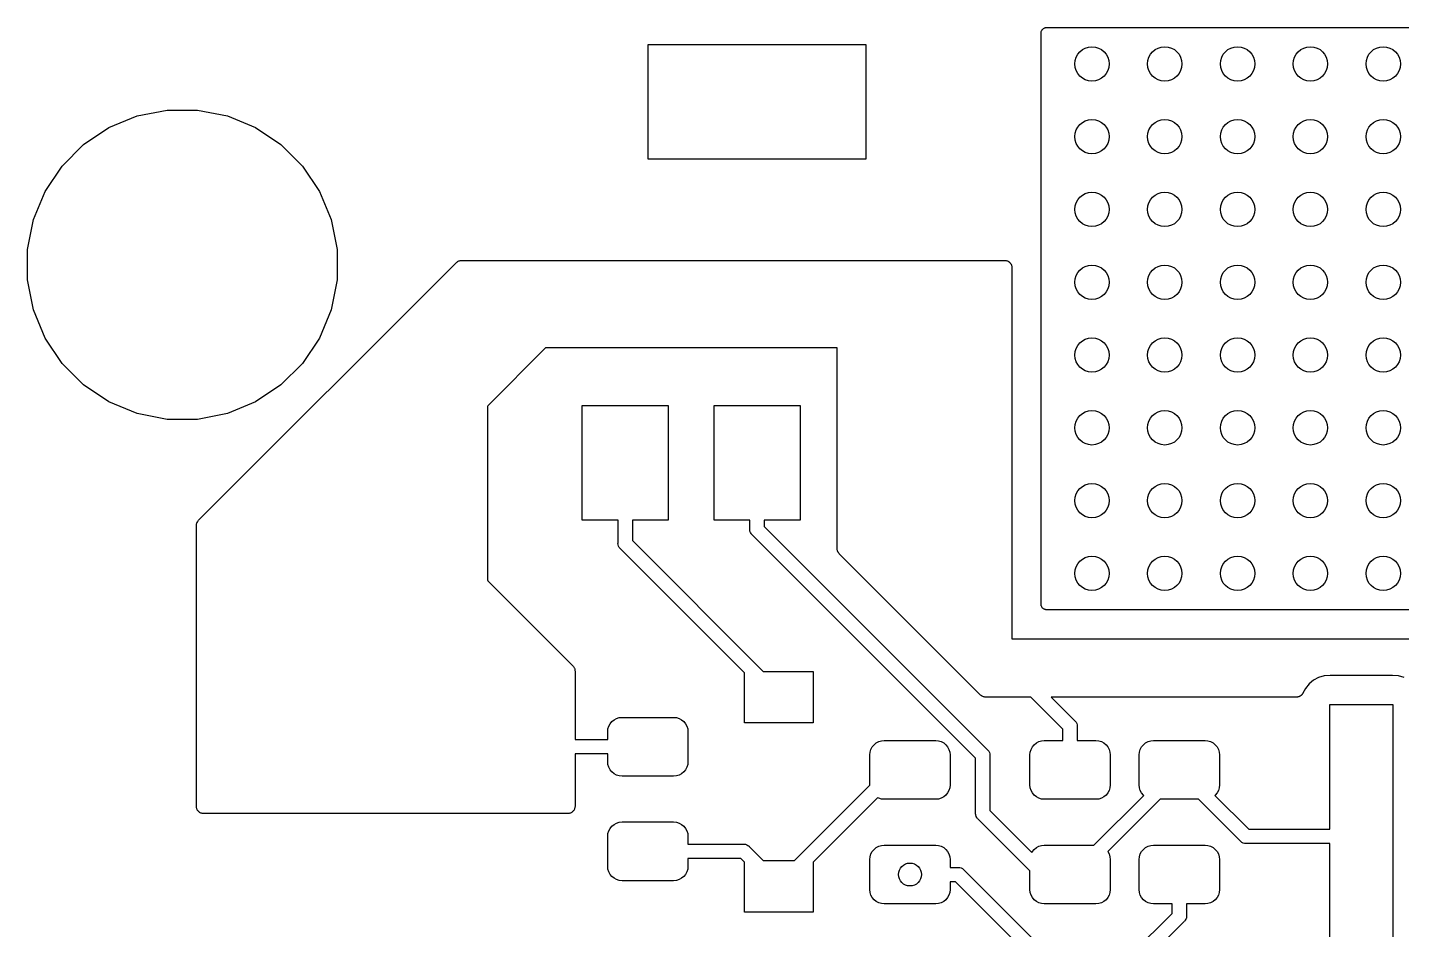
# Model space of a CAD drawing. Extents: x 3.02 to 5.79, y -2.33 to -0.9.
# Drawn here: x 3.024 to 3.968, y -1.52 to -0.9 of the extents above; entities that cross this region are included whole.
import ezdxf

# ---------------------------------------------------------------- set-up
doc = ezdxf.new("R2010")
doc.units = 0
doc.header["$MEASUREMENT"] = 0
doc.layers.add('BLACK', color=7, linetype='CONTINUOUS')

msp = doc.modelspace()

# ---------------------------------------------------------------- linework, layer by layer
at = {"layer": 'BLACK', "linetype": 'CONTINUOUS'}
for p, q in [((3.72, -0.90388), (3.72004, -0.90352)), ((3.72, -0.90391), (3.72, -0.90388)), ((3.72, -0.90394), (3.72, -0.90391)), ((3.72, -0.90391), (3.72, -0.90391)), ((3.72, -0.90391), (3.72, -0.90391)), ((3.72, -1.29606), (3.72, -0.90394)), ((3.72004, -0.90352), (3.72008, -0.90314)), ((3.72008, -0.90313), (3.72009, -0.90312)), ((3.72008, -0.90314), (3.72008, -0.90313)), ((3.72009, -0.90312), (3.7202, -0.90277)), ((3.7202, -0.90277), (3.72031, -0.90241)), ((3.72031, -0.9024), (3.72032, -0.90239)), ((3.72031, -0.90241), (3.72031, -0.9024)), ((3.72032, -0.90239), (3.7205, -0.90206)), ((3.7205, -0.90206), (3.72067, -0.90173)), ((3.72067, -0.90173), (3.72068, -0.90172)), ((3.72068, -0.90172), (3.72069, -0.90171)), ((3.72069, -0.90171), (3.72093, -0.90143)), ((3.72093, -0.90143), (3.72116, -0.90114)), ((3.72116, -0.90114), (3.72117, -0.90114)), ((3.72117, -0.90114), (3.72118, -0.90112)), ((3.72118, -0.90112), (3.72147, -0.90089)), ((3.72147, -0.90089), (3.72176, -0.90066)), ((3.72176, -0.90066), (3.72177, -0.90065)), ((3.72177, -0.90065), (3.72178, -0.90064)), ((3.72178, -0.90064), (3.72211, -0.90047)), ((3.72211, -0.90047), (3.72244, -0.9003)), ((3.72244, -0.9003), (3.72245, -0.90029)), ((3.72245, -0.90029), (3.72246, -0.90029)), ((3.72246, -0.90029), (3.72282, -0.90018)), ((3.72282, -0.90018), (3.72317, -0.90007)), ((3.72317, -0.90007), (3.72319, -0.90007)), ((3.72319, -0.90007), (3.7232, -0.90007)), ((3.7232, -0.90007), (3.72357, -0.90004)), ((3.72357, -0.90004), (3.72394, -0.9)), ((3.72394, -0.9), (4.65606, -0.9)), ((3.4502, -0.99035), (3.4502, -0.91161)), ((3.4502, -0.91161), (3.5998, -0.91161)), ((3.5998, -0.91161), (3.5998, -0.99035)), ((3.07992, -0.96879), (3.09927, -0.96078)), ((3.09927, -0.96078), (3.11981, -0.95669)), ((3.11981, -0.95669), (3.14075, -0.95669)), ((3.14075, -0.95669), (3.16128, -0.96078)), ((3.16128, -0.96078), (3.18063, -0.96879)), ((3.06251, -0.98042), (3.07992, -0.96879)), ((3.18063, -0.96879), (3.19804, -0.98042)), ((3.04771, -0.99523), (3.06251, -0.98042)), ((3.19804, -0.98042), (3.21284, -0.99523)), ((3.5998, -0.99035), (3.4502, -0.99035)), ((3.03607, -1.01264), (3.04771, -0.99523)), ((3.21284, -0.99523), (3.22448, -1.01264)), ((3.02806, -1.03199), (3.03607, -1.01264)), ((3.22448, -1.01264), (3.23249, -1.03199)), ((3.02398, -1.05252), (3.02806, -1.03199)), ((3.23249, -1.03199), (3.23657, -1.05252)), ((3.02398, -1.07346), (3.02398, -1.05252)), ((3.23657, -1.05252), (3.23657, -1.07346)), ((3.14146, -1.23854), (3.31854, -1.06146)), ((3.31854, -1.06146), (3.31855, -1.06145)), ((3.31855, -1.06145), (3.31859, -1.06142)), ((3.31855, -1.06145), (3.31855, -1.06145)), ((3.31855, -1.06145), (3.31855, -1.06145)), ((3.31859, -1.06142), (3.31895, -1.06113)), ((3.31895, -1.06113), (3.3193, -1.06084)), ((3.3193, -1.06084), (3.31933, -1.06082)), ((3.31933, -1.06082), (3.31935, -1.06081)), ((3.31935, -1.06081), (3.31976, -1.06059)), ((3.31976, -1.06059), (3.32017, -1.06038)), ((3.32017, -1.06038), (3.32019, -1.06037)), ((3.32019, -1.06037), (3.32021, -1.06036)), ((3.32021, -1.06036), (3.32066, -1.06023)), ((3.32066, -1.06023), (3.3211, -1.0601)), ((3.3211, -1.0601), (3.32113, -1.06009)), ((3.32113, -1.06009), (3.32115, -1.06009)), ((3.32115, -1.06009), (3.32161, -1.06005)), ((3.32161, -1.06005), (3.32207, -1.06)), ((3.32207, -1.06), (3.695, -1.06)), ((3.695, -1.06), (3.69503, -1.06)), ((3.69503, -1.06), (3.69503, -1.06)), ((3.69503, -1.06), (3.69504, -1.06)), ((3.69504, -1.06), (3.69507, -1.06)), ((3.69507, -1.06), (3.69554, -1.06005)), ((3.69554, -1.06005), (3.69601, -1.0601)), ((3.69601, -1.0601), (3.69602, -1.06011)), ((3.69602, -1.06011), (3.69604, -1.06011)), ((3.69604, -1.06011), (3.69649, -1.06025)), ((3.69649, -1.06025), (3.69694, -1.06039)), ((3.69694, -1.06039), (3.69695, -1.0604)), ((3.69695, -1.0604), (3.69697, -1.0604)), ((3.69697, -1.0604), (3.69738, -1.06063)), ((3.69738, -1.06063), (3.6978, -1.06085)), ((3.6978, -1.06085), (3.69781, -1.06087)), ((3.69781, -1.06087), (3.69782, -1.06087)), ((3.69782, -1.06087), (3.69818, -1.06118)), ((3.69818, -1.06118), (3.69855, -1.06148)), ((3.69855, -1.06148), (3.69856, -1.06149)), ((3.69856, -1.06149), (3.69857, -1.0615)), ((3.69857, -1.0615), (3.69887, -1.06187)), ((3.69887, -1.06187), (3.69916, -1.06223)), ((3.69916, -1.06223), (3.69917, -1.06225)), ((3.69917, -1.06225), (3.69918, -1.06226)), ((3.69918, -1.06226), (3.6994, -1.06268)), ((3.6994, -1.06268), (3.69962, -1.06309)), ((3.69962, -1.06309), (3.69963, -1.06311)), ((3.69963, -1.06311), (3.69964, -1.06313)), ((3.69964, -1.06313), (3.69977, -1.06358)), ((3.69977, -1.06358), (3.6999, -1.06403)), ((3.6999, -1.06403), (3.69991, -1.06405)), ((3.69991, -1.06405), (3.69991, -1.06406)), ((3.69991, -1.06406), (3.69995, -1.06453)), ((3.69995, -1.06453), (3.7, -1.065)), ((3.7, -1.065), (3.7, -1.31975)), ((3.02806, -1.094), (3.02398, -1.07346)), ((3.23657, -1.07346), (3.23249, -1.094)), ((3.03607, -1.11334), (3.02806, -1.094)), ((3.23249, -1.094), (3.22448, -1.11334)), ((3.04771, -1.13075), (3.03607, -1.11334)), ((3.22448, -1.11334), (3.21284, -1.13075)), ((3.37983, -1.12017), (3.34017, -1.15983)), ((3.38001, -1.12002), (3.37983, -1.12017)), ((3.38025, -1.12), (3.38001, -1.12002)), ((3.57975, -1.12), (3.38025, -1.12)), ((3.57998, -1.12002), (3.57975, -1.12)), ((3.58, -1.12025), (3.57998, -1.12002)), ((3.58, -1.25793), (3.58, -1.12025)), ((3.06251, -1.14556), (3.04771, -1.13075)), ((3.21284, -1.13075), (3.19804, -1.14556)), ((3.07992, -1.15719), (3.06251, -1.14556)), ((3.19804, -1.14556), (3.18063, -1.15719)), ((3.09927, -1.16521), (3.07992, -1.15719)), ((3.18063, -1.15719), (3.16128, -1.16521)), ((3.34002, -1.16001), (3.34, -1.16025)), ((3.34, -1.16025), (3.34, -1.27975)), ((3.34017, -1.15983), (3.34002, -1.16001)), ((3.40492, -1.23839), (3.40492, -1.15965)), ((3.40492, -1.15965), (3.46398, -1.15965)), ((3.46398, -1.15965), (3.46398, -1.23839)), ((3.49547, -1.23839), (3.49547, -1.15965)), ((3.49547, -1.15965), (3.55453, -1.15965)), ((3.55453, -1.15965), (3.55453, -1.23839)), ((3.11981, -1.16929), (3.09927, -1.16521)), ((3.14075, -1.16929), (3.11981, -1.16929)), ((3.16128, -1.16521), (3.14075, -1.16929)), ((3.14, -1.242), (3.14005, -1.24154)), ((3.14, -1.24205), (3.14, -1.242)), ((3.14, -1.24207), (3.14, -1.24205)), ((3.14, -1.24205), (3.14, -1.24205)), ((3.14, -1.24205), (3.14, -1.24205)), ((3.14, -1.435), (3.14, -1.24207)), ((3.14005, -1.24154), (3.1401, -1.24108)), ((3.1401, -1.24108), (3.14011, -1.24106)), ((3.14011, -1.24103), (3.14025, -1.24059)), ((3.14011, -1.24106), (3.14011, -1.24103)), ((3.14025, -1.24059), (3.14038, -1.24015)), ((3.14038, -1.24015), (3.1404, -1.24013)), ((3.1404, -1.2401), (3.14063, -1.2397)), ((3.1404, -1.24013), (3.1404, -1.2401)), ((3.14063, -1.2397), (3.14085, -1.23929)), ((3.14085, -1.23929), (3.14086, -1.23927)), ((3.14086, -1.23927), (3.14087, -1.23925)), ((3.14087, -1.23925), (3.14117, -1.23889)), ((3.14117, -1.23889), (3.14146, -1.23854)), ((3.42953, -1.23839), (3.40492, -1.23839)), ((3.42953, -1.25421), (3.42953, -1.23839)), ((3.46398, -1.23839), (3.43937, -1.23839)), ((3.43937, -1.23839), (3.43937, -1.25241)), ((3.52008, -1.23839), (3.49547, -1.23839)), ((3.52005, -1.24493), (3.52008, -1.24469)), ((3.52008, -1.24517), (3.52005, -1.24493)), ((3.52008, -1.24469), (3.52008, -1.23839)), ((3.52015, -1.2459), (3.52008, -1.24517)), ((3.52008, -1.24517), (3.52008, -1.24517)), ((3.55453, -1.23839), (3.52992, -1.23839)), ((3.52992, -1.23839), (3.52992, -1.2429)), ((3.52992, -1.2429), (3.68331, -1.39628)), ((3.4295, -1.25445), (3.42953, -1.25421)), ((3.4296, -1.25541), (3.4295, -1.25445)), ((3.43937, -1.25241), (3.52924, -1.34228)), ((3.52043, -1.24683), (3.52015, -1.2459)), ((3.52089, -1.24768), (3.52043, -1.24683)), ((3.5215, -1.24843), (3.52089, -1.24768)), ((3.52169, -1.24858), (3.5215, -1.24843)), ((3.67508, -1.40197), (3.52169, -1.24858)), ((3.42988, -1.25634), (3.4296, -1.25541)), ((3.43034, -1.2572), (3.42988, -1.25634)), ((3.4308, -1.25776), (3.43034, -1.2572)), ((3.43095, -1.25795), (3.4308, -1.25776)), ((3.43114, -1.2581), (3.43095, -1.25795)), ((3.51638, -1.34334), (3.43114, -1.2581)), ((3.58004, -1.25839), (3.58, -1.25793)), ((3.58009, -1.25885), (3.58004, -1.25839)), ((3.58009, -1.25887), (3.58009, -1.25885)), ((3.5801, -1.2589), (3.58009, -1.25887)), ((3.58023, -1.25934), (3.5801, -1.2589)), ((3.58036, -1.25979), (3.58023, -1.25934)), ((3.58037, -1.25981), (3.58036, -1.25979)), ((3.58038, -1.25983), (3.58037, -1.25981)), ((3.58059, -1.26024), (3.58038, -1.25983)), ((3.58081, -1.26065), (3.58059, -1.26024)), ((3.58082, -1.26067), (3.58081, -1.26065)), ((3.58084, -1.2607), (3.58082, -1.26067)), ((3.58113, -1.26105), (3.58084, -1.2607)), ((3.58142, -1.26141), (3.58113, -1.26105)), ((3.58145, -1.26145), (3.58142, -1.26141)), ((3.58146, -1.26146), (3.58145, -1.26145)), ((3.58145, -1.26145), (3.58145, -1.26145)), ((3.58145, -1.26145), (3.58145, -1.26145)), ((3.67854, -1.35854), (3.58146, -1.26146)), ((3.34, -1.27975), (3.34002, -1.27999)), ((3.34002, -1.27999), (3.34017, -1.28017)), ((3.34017, -1.28017), (3.39854, -1.33854)), ((3.72004, -1.29643), (3.72, -1.29606)), ((3.72007, -1.2968), (3.72004, -1.29643)), ((3.72007, -1.29681), (3.72007, -1.2968)), ((3.72007, -1.29683), (3.72007, -1.29681)), ((3.72018, -1.29718), (3.72007, -1.29683)), ((3.72029, -1.29754), (3.72018, -1.29718)), ((3.72029, -1.29755), (3.72029, -1.29754)), ((3.7203, -1.29756), (3.72029, -1.29755)), ((3.72047, -1.29789), (3.7203, -1.29756)), ((3.72064, -1.29822), (3.72047, -1.29789)), ((3.72065, -1.29823), (3.72064, -1.29822)), ((3.72066, -1.29824), (3.72065, -1.29823)), ((3.72089, -1.29853), (3.72066, -1.29824)), ((3.72112, -1.29882), (3.72089, -1.29853)), ((3.72113, -1.29883), (3.72112, -1.29882)), ((3.72114, -1.29884), (3.72113, -1.29883)), ((3.72143, -1.29907), (3.72114, -1.29884)), ((3.72171, -1.29931), (3.72143, -1.29907)), ((3.72172, -1.29932), (3.72171, -1.29931)), ((3.72174, -1.29933), (3.72172, -1.29932)), ((3.72206, -1.2995), (3.72174, -1.29933)), ((3.72239, -1.29968), (3.72206, -1.2995)), ((3.7224, -1.29969), (3.72239, -1.29968)), ((3.72241, -1.29969), (3.7224, -1.29969)), ((3.72276, -1.2998), (3.72241, -1.29969)), ((3.72312, -1.29991), (3.72276, -1.2998)), ((3.72313, -1.29992), (3.72312, -1.29991)), ((3.72315, -1.29992), (3.72313, -1.29992)), ((3.72352, -1.29996), (3.72315, -1.29992)), ((3.72388, -1.3), (3.72352, -1.29996)), ((3.72391, -1.3), (3.72388, -1.3)), ((3.72394, -1.3), (3.72391, -1.3)), ((3.72391, -1.3), (3.72391, -1.3)), ((3.72391, -1.3), (3.72391, -1.3)), ((4.22646, -1.3), (3.72394, -1.3)), ((3.7, -1.31975), (3.70002, -1.31998)), ((3.70002, -1.31998), (3.70025, -1.32)), ((3.70025, -1.32), (4.215, -1.32)), ((3.39854, -1.33854), (3.39855, -1.33855)), ((3.39855, -1.33855), (3.39855, -1.33855)), ((3.39855, -1.33855), (3.39855, -1.33855)), ((3.39855, -1.33855), (3.39858, -1.33859)), ((3.39858, -1.33859), (3.39887, -1.33895)), ((3.39887, -1.33895), (3.39916, -1.3393)), ((3.39916, -1.3393), (3.39918, -1.33933)), ((3.39918, -1.33933), (3.39919, -1.33935)), ((3.39919, -1.33935), (3.39941, -1.33976)), ((3.39941, -1.33976), (3.39962, -1.34017)), ((3.39962, -1.34017), (3.39963, -1.34019)), ((3.39963, -1.34019), (3.39964, -1.34021)), ((3.39964, -1.34021), (3.39977, -1.34066)), ((3.39977, -1.34066), (3.3999, -1.3411)), ((3.3999, -1.3411), (3.39991, -1.34113)), ((3.39991, -1.34113), (3.39991, -1.34115)), ((3.39991, -1.34115), (3.39995, -1.34161)), ((3.39995, -1.34161), (3.4, -1.34207)), ((3.4, -1.34207), (3.4, -1.38915)), ((3.51638, -1.37772), (3.51638, -1.34334)), ((3.52924, -1.34228), (3.56362, -1.34228)), ((3.56362, -1.34228), (3.56362, -1.37772)), ((3.90718, -1.34845), (3.90414, -1.35095)), ((3.91066, -1.34659), (3.90718, -1.34845)), ((3.91443, -1.34545), (3.91066, -1.34659)), ((3.91859, -1.34504), (3.91443, -1.34545)), ((3.96141, -1.34504), (3.91859, -1.34504)), ((3.96557, -1.34545), (3.96141, -1.34504)), ((3.96934, -1.34659), (3.96557, -1.34545)), ((3.67889, -1.35883), (3.67854, -1.35854)), ((3.89874, -1.35872), (3.89855, -1.3589)), ((3.89895, -1.35855), (3.89874, -1.35872)), ((3.89909, -1.35838), (3.89895, -1.35855)), ((3.89925, -1.35822), (3.89909, -1.35838)), ((3.8994, -1.358), (3.89925, -1.35822)), ((3.89957, -1.3578), (3.8994, -1.358)), ((3.89968, -1.3576), (3.89957, -1.3578)), ((3.8998, -1.35742), (3.89968, -1.3576)), ((3.89984, -1.35736), (3.8998, -1.35742)), ((3.90164, -1.35399), (3.89984, -1.35736)), ((3.90414, -1.35095), (3.90164, -1.35399)), ((3.67925, -1.35913), (3.67889, -1.35883)), ((3.67927, -1.35914), (3.67925, -1.35913)), ((3.67929, -1.35915), (3.67927, -1.35914)), ((3.6797, -1.35937), (3.67929, -1.35915)), ((3.6801, -1.3596), (3.6797, -1.35937)), ((3.68013, -1.3596), (3.6801, -1.3596)), ((3.68015, -1.35962), (3.68013, -1.3596)), ((3.68059, -1.35975), (3.68015, -1.35962)), ((3.68103, -1.35989), (3.68059, -1.35975)), ((3.68106, -1.35989), (3.68103, -1.35989)), ((3.68108, -1.3599), (3.68106, -1.35989)), ((3.68154, -1.35995), (3.68108, -1.3599)), ((3.682, -1.36), (3.68154, -1.35995)), ((3.68205, -1.36), (3.682, -1.36)), ((3.68207, -1.36), (3.68205, -1.36)), ((3.68205, -1.36), (3.68205, -1.36)), ((3.68205, -1.36), (3.68205, -1.36)), ((3.71304, -1.36), (3.68207, -1.36)), ((3.73508, -1.38204), (3.71304, -1.36)), ((3.89543, -1.36), (3.72696, -1.36)), ((3.72696, -1.36), (3.74331, -1.37635)), ((3.89565, -1.35998), (3.89543, -1.36)), ((3.89587, -1.35998), (3.89565, -1.35998)), ((3.89613, -1.35993), (3.89587, -1.35998)), ((3.8964, -1.3599), (3.89613, -1.35993)), ((3.89661, -1.35984), (3.8964, -1.3599)), ((3.89683, -1.3598), (3.89661, -1.35984)), ((3.89708, -1.3597), (3.89683, -1.3598)), ((3.89733, -1.35962), (3.89708, -1.3597)), ((3.89753, -1.35952), (3.89733, -1.35962)), ((3.89774, -1.35944), (3.89753, -1.35952)), ((3.89796, -1.35929), (3.89774, -1.35944)), ((3.8982, -1.35916), (3.89796, -1.35929)), ((3.89837, -1.35902), (3.8982, -1.35916)), ((3.89855, -1.3589), (3.89837, -1.35902)), ((3.91835, -1.45079), (3.91835, -1.36516)), ((3.91835, -1.36516), (3.96165, -1.36516)), ((3.96165, -1.36516), (3.96165, -1.54626)), ((3.4241, -1.37827), (3.42532, -1.37678)), ((3.42532, -1.37678), (3.42682, -1.37556)), ((3.42682, -1.37556), (3.42852, -1.37465)), ((3.42852, -1.37465), (3.43036, -1.37409)), ((3.43036, -1.37409), (3.43228, -1.3739)), ((3.43228, -1.3739), (3.46772, -1.3739)), ((3.46772, -1.3739), (3.46964, -1.37409)), ((3.46964, -1.37409), (3.47148, -1.37465)), ((3.47148, -1.37465), (3.47318, -1.37556)), ((3.47318, -1.37556), (3.47468, -1.37678)), ((3.47468, -1.37678), (3.4759, -1.37827)), ((3.74331, -1.37635), (3.7435, -1.3765)), ((3.7435, -1.3765), (3.74365, -1.37669)), ((3.74365, -1.37669), (3.74365, -1.37669)), ((3.74365, -1.37669), (3.74411, -1.37725)), ((3.74411, -1.37725), (3.74435, -1.3777)), ((3.42244, -1.38374), (3.42263, -1.38182)), ((3.42244, -1.38915), (3.42244, -1.38374)), ((3.42263, -1.38182), (3.42319, -1.37997)), ((3.42319, -1.37997), (3.4241, -1.37827)), ((3.4759, -1.37827), (3.47681, -1.37997)), ((3.47681, -1.37997), (3.47737, -1.38182)), ((3.47737, -1.38182), (3.47756, -1.38374)), ((3.47756, -1.38374), (3.47756, -1.40441)), ((3.56362, -1.37772), (3.51638, -1.37772)), ((3.73508, -1.38982), (3.73508, -1.38204)), ((3.74435, -1.3777), (3.74457, -1.37811)), ((3.74457, -1.37811), (3.74485, -1.37904)), ((3.74485, -1.37904), (3.74492, -1.37976)), ((3.74492, -1.37976), (3.74492, -1.37976)), ((3.74492, -1.37976), (3.74494, -1.38)), ((3.74494, -1.38), (3.74492, -1.38024)), ((3.74492, -1.38024), (3.74492, -1.38982)), ((3.4, -1.38915), (3.42244, -1.38915)), ((3.60263, -1.39775), (3.60319, -1.3959)), ((3.60319, -1.3959), (3.6041, -1.3942)), ((3.6041, -1.3942), (3.60532, -1.39271)), ((3.60532, -1.39271), (3.60682, -1.39148)), ((3.60682, -1.39148), (3.60852, -1.39057)), ((3.60852, -1.39057), (3.61036, -1.39001)), ((3.61036, -1.39001), (3.61228, -1.38982)), ((3.61228, -1.38982), (3.64772, -1.38982)), ((3.64772, -1.38982), (3.64964, -1.39001)), ((3.64964, -1.39001), (3.65148, -1.39057)), ((3.65148, -1.39057), (3.65318, -1.39148)), ((3.65318, -1.39148), (3.65468, -1.39271)), ((3.65468, -1.39271), (3.6559, -1.3942)), ((3.6559, -1.3942), (3.65681, -1.3959)), ((3.65681, -1.3959), (3.65737, -1.39775)), ((3.68331, -1.39628), (3.6835, -1.39644)), ((3.6835, -1.39644), (3.68365, -1.39662)), ((3.71263, -1.39775), (3.71319, -1.3959)), ((3.71319, -1.3959), (3.7141, -1.3942)), ((3.7141, -1.3942), (3.71532, -1.39271)), ((3.71532, -1.39271), (3.71682, -1.39148)), ((3.71682, -1.39148), (3.71852, -1.39057)), ((3.71852, -1.39057), (3.72036, -1.39001)), ((3.72036, -1.39001), (3.72228, -1.38982)), ((3.72228, -1.38982), (3.73508, -1.38982)), ((3.74492, -1.38982), (3.75772, -1.38982)), ((3.75772, -1.38982), (3.75964, -1.39001)), ((3.75964, -1.39001), (3.76148, -1.39057)), ((3.76148, -1.39057), (3.76318, -1.39148)), ((3.76318, -1.39148), (3.76468, -1.39271)), ((3.76468, -1.39271), (3.7659, -1.3942)), ((3.7659, -1.3942), (3.76681, -1.3959)), ((3.76681, -1.3959), (3.76737, -1.39775)), ((3.78763, -1.39775), (3.78819, -1.3959)), ((3.78819, -1.3959), (3.7891, -1.3942)), ((3.7891, -1.3942), (3.79032, -1.39271)), ((3.79032, -1.39271), (3.79182, -1.39148)), ((3.79182, -1.39148), (3.79352, -1.39057)), ((3.79352, -1.39057), (3.79536, -1.39001)), ((3.79536, -1.39001), (3.79728, -1.38982)), ((3.79728, -1.38982), (3.83272, -1.38982)), ((3.83272, -1.38982), (3.83464, -1.39001)), ((3.83464, -1.39001), (3.83648, -1.39057)), ((3.83648, -1.39057), (3.83818, -1.39148)), ((3.83818, -1.39148), (3.83968, -1.39271)), ((3.83968, -1.39271), (3.8409, -1.3942)), ((3.8409, -1.3942), (3.84181, -1.3959)), ((3.84181, -1.3959), (3.84237, -1.39775)), ((3.42244, -1.399), (3.4, -1.399)), ((3.4, -1.399), (3.4, -1.435)), ((3.42244, -1.40441), (3.42244, -1.399)), ((3.42263, -1.40633), (3.42244, -1.40441)), ((3.47756, -1.40441), (3.47737, -1.40633)), ((3.60244, -1.39967), (3.60263, -1.39775)), ((3.60244, -1.42033), (3.60244, -1.39967)), ((3.65737, -1.39775), (3.65756, -1.39967)), ((3.65756, -1.39967), (3.65756, -1.42033)), ((3.67508, -1.43976), (3.67508, -1.40197)), ((3.68365, -1.39662), (3.68411, -1.39719)), ((3.68411, -1.39719), (3.68434, -1.39762)), ((3.68434, -1.39762), (3.68457, -1.39804)), ((3.68457, -1.39804), (3.68485, -1.39897)), ((3.68485, -1.39897), (3.68492, -1.39969)), ((3.68492, -1.39969), (3.68492, -1.39969)), ((3.68492, -1.39969), (3.68494, -1.39993)), ((3.68494, -1.39993), (3.68492, -1.40017)), ((3.68492, -1.40017), (3.68492, -1.43796)), ((3.71244, -1.39967), (3.71263, -1.39775)), ((3.71244, -1.42033), (3.71244, -1.39967)), ((3.76737, -1.39775), (3.76756, -1.39967)), ((3.76756, -1.39967), (3.76756, -1.42033)), ((3.78744, -1.39967), (3.78763, -1.39775)), ((3.78744, -1.42033), (3.78744, -1.39967)), ((3.84237, -1.39775), (3.84256, -1.39967)), ((3.84256, -1.39967), (3.84256, -1.42033)), ((3.42319, -1.40818), (3.42263, -1.40633)), ((3.4241, -1.40988), (3.42319, -1.40818)), ((3.42532, -1.41137), (3.4241, -1.40988)), ((3.42682, -1.41259), (3.42532, -1.41137)), ((3.42852, -1.4135), (3.42682, -1.41259)), ((3.43036, -1.41406), (3.42852, -1.4135)), ((3.43228, -1.41425), (3.43036, -1.41406)), ((3.46772, -1.41425), (3.43228, -1.41425)), ((3.46964, -1.41406), (3.46772, -1.41425)), ((3.47148, -1.4135), (3.46964, -1.41406)), ((3.47318, -1.41259), (3.47148, -1.4135)), ((3.47468, -1.41137), (3.47318, -1.41259)), ((3.4759, -1.40988), (3.47468, -1.41137)), ((3.47681, -1.40818), (3.4759, -1.40988)), ((3.47737, -1.40633), (3.47681, -1.40818)), ((3.55076, -1.4722), (3.60246, -1.4205)), ((3.60246, -1.4205), (3.60244, -1.42033)), ((3.65681, -1.4241), (3.6559, -1.4258)), ((3.65737, -1.42225), (3.65681, -1.4241)), ((3.65756, -1.42033), (3.65737, -1.42225)), ((3.71263, -1.42225), (3.71244, -1.42033)), ((3.71319, -1.4241), (3.71263, -1.42225)), ((3.7141, -1.4258), (3.71319, -1.4241)), ((3.76681, -1.4241), (3.7659, -1.4258)), ((3.76737, -1.42225), (3.76681, -1.4241)), ((3.76756, -1.42033), (3.76737, -1.42225)), ((3.78763, -1.42225), (3.78744, -1.42033)), ((3.78819, -1.4241), (3.78763, -1.42225)), ((3.7891, -1.4258), (3.78819, -1.4241)), ((3.84181, -1.4241), (3.8409, -1.4258)), ((3.84237, -1.42225), (3.84181, -1.4241)), ((3.84256, -1.42033), (3.84237, -1.42225)), ((3.60782, -1.42906), (3.56362, -1.47326)), ((3.60852, -1.42943), (3.60782, -1.42906)), ((3.61036, -1.42999), (3.60852, -1.42943)), ((3.61228, -1.43018), (3.61036, -1.42999)), ((3.64772, -1.43018), (3.61228, -1.43018)), ((3.64964, -1.42999), (3.64772, -1.43018)), ((3.65148, -1.42943), (3.64964, -1.42999)), ((3.65318, -1.42852), (3.65148, -1.42943)), ((3.65468, -1.42729), (3.65318, -1.42852)), ((3.6559, -1.4258), (3.65468, -1.42729)), ((3.71532, -1.42729), (3.7141, -1.4258)), ((3.71682, -1.42852), (3.71532, -1.42729)), ((3.71852, -1.42943), (3.71682, -1.42852)), ((3.72036, -1.42999), (3.71852, -1.42943)), ((3.72228, -1.43018), (3.72036, -1.42999)), ((3.75772, -1.43018), (3.72228, -1.43018)), ((3.75637, -1.46167), (3.79056, -1.42748)), ((3.75964, -1.42999), (3.75772, -1.43018)), ((3.76148, -1.42943), (3.75964, -1.42999)), ((3.76318, -1.42852), (3.76148, -1.42943)), ((3.76468, -1.42729), (3.76318, -1.42852)), ((3.7659, -1.4258), (3.76468, -1.42729)), ((3.80178, -1.43018), (3.7659, -1.46606)), ((3.79032, -1.42729), (3.7891, -1.4258)), ((3.79056, -1.42748), (3.79032, -1.42729)), ((3.82822, -1.43018), (3.80178, -1.43018)), ((3.85706, -1.45902), (3.82822, -1.43018)), ((3.83968, -1.42729), (3.83944, -1.42748)), ((3.83944, -1.42748), (3.86275, -1.45079)), ((3.8409, -1.4258), (3.83968, -1.42729)), ((3.14005, -1.43547), (3.14, -1.435)), ((3.14009, -1.43594), (3.14005, -1.43547)), ((3.14009, -1.43595), (3.14009, -1.43594)), ((3.1401, -1.43597), (3.14009, -1.43595)), ((3.14023, -1.43642), (3.1401, -1.43597)), ((3.14036, -1.43687), (3.14023, -1.43642)), ((3.14037, -1.43689), (3.14036, -1.43687)), ((3.14038, -1.43691), (3.14037, -1.43689)), ((3.1406, -1.43732), (3.14038, -1.43691)), ((3.14082, -1.43774), (3.1406, -1.43732)), ((3.14083, -1.43775), (3.14082, -1.43774)), ((3.14084, -1.43777), (3.14083, -1.43775)), ((3.14113, -1.43813), (3.14084, -1.43777)), ((3.14143, -1.4385), (3.14113, -1.43813)), ((3.14144, -1.43851), (3.14143, -1.4385)), ((3.14145, -1.43852), (3.14144, -1.43851)), ((3.14182, -1.43882), (3.14145, -1.43852)), ((3.14218, -1.43913), (3.14182, -1.43882)), ((3.14219, -1.43913), (3.14218, -1.43913)), ((3.1422, -1.43915), (3.14219, -1.43913)), ((3.14262, -1.43937), (3.1422, -1.43915)), ((3.14303, -1.4396), (3.14262, -1.43937)), ((3.14305, -1.4396), (3.14303, -1.4396)), ((3.14306, -1.43961), (3.14305, -1.4396)), ((3.14351, -1.43975), (3.14306, -1.43961)), ((3.14396, -1.43989), (3.14351, -1.43975)), ((3.14398, -1.43989), (3.14396, -1.43989)), ((3.14399, -1.4399), (3.14398, -1.43989)), ((3.14446, -1.43995), (3.14399, -1.4399)), ((3.14493, -1.44), (3.14446, -1.43995)), ((3.14496, -1.44), (3.14493, -1.44)), ((3.14497, -1.44), (3.14496, -1.44)), ((3.145, -1.44), (3.14497, -1.44)), ((3.14497, -1.44), (3.14497, -1.44)), ((3.395, -1.44), (3.145, -1.44)), ((3.39547, -1.43995), (3.395, -1.44)), ((3.39594, -1.43991), (3.39547, -1.43995)), ((3.39595, -1.43991), (3.39594, -1.43991)), ((3.39597, -1.4399), (3.39595, -1.43991)), ((3.39642, -1.43977), (3.39597, -1.4399)), ((3.39687, -1.43964), (3.39642, -1.43977)), ((3.39689, -1.43963), (3.39687, -1.43964)), ((3.39691, -1.43962), (3.39689, -1.43963)), ((3.39732, -1.4394), (3.39691, -1.43962)), ((3.39774, -1.43918), (3.39732, -1.4394)), ((3.39775, -1.43917), (3.39774, -1.43918)), ((3.39777, -1.43916), (3.39775, -1.43917)), ((3.39813, -1.43887), (3.39777, -1.43916)), ((3.3985, -1.43857), (3.39813, -1.43887)), ((3.39851, -1.43856), (3.3985, -1.43857)), ((3.39852, -1.43855), (3.39851, -1.43856)), ((3.39882, -1.43818), (3.39852, -1.43855)), ((3.39913, -1.43782), (3.39882, -1.43818)), ((3.39915, -1.4378), (3.39913, -1.43781)), ((3.39913, -1.43781), (3.39913, -1.43782)), ((3.39937, -1.43738), (3.39915, -1.4378)), ((3.3996, -1.43697), (3.39937, -1.43738)), ((3.39961, -1.43694), (3.3996, -1.43695)), ((3.3996, -1.43695), (3.3996, -1.43697)), ((3.39975, -1.43649), (3.39961, -1.43694)), ((3.39989, -1.43604), (3.39975, -1.43649)), ((3.3999, -1.43601), (3.39989, -1.43602)), ((3.39989, -1.43602), (3.39989, -1.43604)), ((3.39995, -1.43554), (3.3999, -1.43601)), ((3.4, -1.43507), (3.39995, -1.43554)), ((3.4, -1.435), (3.4, -1.43503)), ((3.4, -1.43503), (3.4, -1.43503)), ((3.4, -1.43503), (3.4, -1.43504)), ((3.4, -1.43504), (3.4, -1.43507)), ((3.67505, -1.44), (3.67508, -1.43976)), ((3.67508, -1.44024), (3.67505, -1.44)), ((3.67515, -1.44096), (3.67508, -1.44024)), ((3.67508, -1.44024), (3.67508, -1.44024)), ((3.67543, -1.44189), (3.67515, -1.44096)), ((3.67589, -1.44275), (3.67543, -1.44189)), ((3.6765, -1.4435), (3.67589, -1.44275)), ((3.67669, -1.44365), (3.6765, -1.4435)), ((3.71244, -1.4794), (3.67669, -1.44365)), ((3.68492, -1.43796), (3.71372, -1.46676)), ((3.42263, -1.45367), (3.42319, -1.45182)), ((3.42319, -1.45182), (3.4241, -1.45012)), ((3.4241, -1.45012), (3.42532, -1.44863)), ((3.42532, -1.44863), (3.42682, -1.44741)), ((3.42682, -1.44741), (3.42852, -1.4465)), ((3.42852, -1.4465), (3.43036, -1.44594)), ((3.43036, -1.44594), (3.43228, -1.44575)), ((3.43228, -1.44575), (3.46772, -1.44575)), ((3.46772, -1.44575), (3.46964, -1.44594)), ((3.46964, -1.44594), (3.47148, -1.4465)), ((3.47148, -1.4465), (3.47318, -1.44741)), ((3.47318, -1.44741), (3.47468, -1.44863)), ((3.47468, -1.44863), (3.4759, -1.45012)), ((3.4759, -1.45012), (3.47681, -1.45182)), ((3.47681, -1.45182), (3.47737, -1.45367)), ((3.86275, -1.45079), (3.91835, -1.45079)), ((3.42244, -1.45559), (3.42263, -1.45367)), ((3.42244, -1.47626), (3.42244, -1.45559)), ((3.47737, -1.45367), (3.47756, -1.45559)), ((3.47756, -1.45559), (3.47756, -1.461)), ((3.47756, -1.461), (3.51576, -1.461)), ((3.51576, -1.461), (3.516, -1.46098)), ((3.516, -1.46098), (3.51625, -1.461)), ((3.51625, -1.461), (3.51625, -1.461)), ((3.51625, -1.461), (3.51697, -1.46108)), ((3.51697, -1.46108), (3.5179, -1.46136)), ((3.5179, -1.46136), (3.51875, -1.46181)), ((3.51875, -1.46181), (3.5195, -1.46243)), ((3.5195, -1.46243), (3.51965, -1.46262)), ((3.60682, -1.46333), (3.60852, -1.46242)), ((3.60852, -1.46242), (3.61036, -1.46186)), ((3.61036, -1.46186), (3.61228, -1.46167)), ((3.61228, -1.46167), (3.64772, -1.46167)), ((3.64772, -1.46167), (3.64964, -1.46186)), ((3.64964, -1.46186), (3.65148, -1.46242)), ((3.65148, -1.46242), (3.65318, -1.46333)), ((3.71682, -1.46333), (3.71852, -1.46242)), ((3.71852, -1.46242), (3.72036, -1.46186)), ((3.72036, -1.46186), (3.72228, -1.46167)), ((3.72228, -1.46167), (3.75637, -1.46167)), ((3.79182, -1.46333), (3.79352, -1.46242)), ((3.79352, -1.46242), (3.79536, -1.46186)), ((3.79536, -1.46186), (3.79728, -1.46167)), ((3.79728, -1.46167), (3.83272, -1.46167)), ((3.83272, -1.46167), (3.83464, -1.46186)), ((3.83464, -1.46186), (3.83648, -1.46242)), ((3.83648, -1.46242), (3.83818, -1.46333)), ((3.85721, -1.45921), (3.85706, -1.45902)), ((3.8574, -1.45936), (3.85721, -1.45921)), ((3.85796, -1.45982), (3.8574, -1.45936)), ((3.85882, -1.46028), (3.85796, -1.45982)), ((3.85974, -1.46056), (3.85882, -1.46028)), ((3.86047, -1.46063), (3.85974, -1.46056)), ((3.86071, -1.46065), (3.86047, -1.46063)), ((3.86047, -1.46063), (3.86047, -1.46063)), ((3.86095, -1.46063), (3.86071, -1.46065)), ((3.91835, -1.46063), (3.86095, -1.46063)), ((3.91835, -1.54626), (3.91835, -1.46063)), ((3.51397, -1.47085), (3.47756, -1.47085)), ((3.47756, -1.47085), (3.47756, -1.47626)), ((3.51638, -1.47326), (3.51397, -1.47085)), ((3.51965, -1.46262), (3.52924, -1.4722)), ((3.60244, -1.47152), (3.60263, -1.4696)), ((3.60244, -1.49219), (3.60244, -1.47152)), ((3.60263, -1.4696), (3.60319, -1.46775)), ((3.60319, -1.46775), (3.6041, -1.46605)), ((3.6041, -1.46605), (3.60532, -1.46456)), ((3.60532, -1.46456), (3.60682, -1.46333)), ((3.65318, -1.46333), (3.65468, -1.46456)), ((3.65468, -1.46456), (3.6559, -1.46605)), ((3.6559, -1.46605), (3.65681, -1.46775)), ((3.65681, -1.46775), (3.65737, -1.4696)), ((3.65737, -1.4696), (3.65756, -1.47152)), ((3.65756, -1.47152), (3.65756, -1.47693)), ((3.71372, -1.46676), (3.7141, -1.46605)), ((3.7141, -1.46605), (3.71532, -1.46456)), ((3.71532, -1.46456), (3.71682, -1.46333)), ((3.7659, -1.46606), (3.76681, -1.46775)), ((3.76681, -1.46775), (3.76737, -1.4696)), ((3.76737, -1.4696), (3.76756, -1.47152)), ((3.76756, -1.47152), (3.76756, -1.49219)), ((3.78744, -1.47152), (3.78763, -1.4696)), ((3.78744, -1.49219), (3.78744, -1.47152)), ((3.78763, -1.4696), (3.78819, -1.46775)), ((3.78819, -1.46775), (3.7891, -1.46605)), ((3.7891, -1.46605), (3.79032, -1.46456)), ((3.79032, -1.46456), (3.79182, -1.46333)), ((3.83818, -1.46333), (3.83968, -1.46456)), ((3.83968, -1.46456), (3.8409, -1.46605)), ((3.8409, -1.46605), (3.84181, -1.46775)), ((3.84181, -1.46775), (3.84237, -1.4696)), ((3.84237, -1.4696), (3.84256, -1.47152)), ((3.84256, -1.47152), (3.84256, -1.49219)), ((3.42263, -1.47818), (3.42244, -1.47626)), ((3.42319, -1.48003), (3.42263, -1.47818)), ((3.4241, -1.48173), (3.42319, -1.48003)), ((3.47681, -1.48003), (3.4759, -1.48173)), ((3.47737, -1.47818), (3.47681, -1.48003)), ((3.47756, -1.47626), (3.47737, -1.47818)), ((3.51638, -1.50764), (3.51638, -1.47326)), ((3.52924, -1.4722), (3.55076, -1.4722)), ((3.56362, -1.47326), (3.56362, -1.50764)), ((3.65756, -1.47693), (3.663, -1.47693)), ((3.663, -1.47693), (3.66324, -1.47691)), ((3.66324, -1.47691), (3.66349, -1.47693)), ((3.66349, -1.47693), (3.66349, -1.47693)), ((3.66349, -1.47693), (3.66421, -1.477)), ((3.66421, -1.477), (3.66514, -1.47728)), ((3.66514, -1.47728), (3.66599, -1.47774)), ((3.66599, -1.47774), (3.66674, -1.47835)), ((3.66674, -1.47835), (3.6669, -1.47854)), ((3.6669, -1.47854), (3.72828, -1.53992)), ((3.71244, -1.49219), (3.71244, -1.4794)), ((3.42532, -1.48322), (3.4241, -1.48173)), ((3.42682, -1.48444), (3.42532, -1.48322)), ((3.42852, -1.48535), (3.42682, -1.48444)), ((3.43036, -1.48591), (3.42852, -1.48535)), ((3.43228, -1.4861), (3.43036, -1.48591)), ((3.46772, -1.4861), (3.43228, -1.4861)), ((3.46964, -1.48591), (3.46772, -1.4861)), ((3.47148, -1.48535), (3.46964, -1.48591)), ((3.47318, -1.48444), (3.47148, -1.48535)), ((3.47468, -1.48322), (3.47318, -1.48444)), ((3.4759, -1.48173), (3.47468, -1.48322)), ((3.66121, -1.48677), (3.65756, -1.48677)), ((3.65756, -1.48677), (3.65756, -1.49219)), ((3.72259, -1.54815), (3.66121, -1.48677)), ((3.60263, -1.49411), (3.60244, -1.49219)), ((3.60319, -1.49595), (3.60263, -1.49411)), ((3.6041, -1.49765), (3.60319, -1.49595)), ((3.60532, -1.49914), (3.6041, -1.49765)), ((3.60682, -1.50037), (3.60532, -1.49914)), ((3.65468, -1.49914), (3.65318, -1.50037)), ((3.6559, -1.49765), (3.65468, -1.49914)), ((3.65681, -1.49595), (3.6559, -1.49765)), ((3.65737, -1.49411), (3.65681, -1.49595)), ((3.65756, -1.49219), (3.65737, -1.49411)), ((3.71263, -1.49411), (3.71244, -1.49219)), ((3.71319, -1.49595), (3.71263, -1.49411)), ((3.7141, -1.49765), (3.71319, -1.49595)), ((3.71532, -1.49914), (3.7141, -1.49765)), ((3.71682, -1.50037), (3.71532, -1.49914)), ((3.76468, -1.49914), (3.76318, -1.50037)), ((3.7659, -1.49765), (3.76468, -1.49914)), ((3.76681, -1.49595), (3.7659, -1.49765)), ((3.76737, -1.49411), (3.76681, -1.49595)), ((3.76756, -1.49219), (3.76737, -1.49411)), ((3.78763, -1.49411), (3.78744, -1.49219)), ((3.78819, -1.49595), (3.78763, -1.49411)), ((3.7891, -1.49765), (3.78819, -1.49595)), ((3.79032, -1.49914), (3.7891, -1.49765)), ((3.79182, -1.50037), (3.79032, -1.49914)), ((3.83968, -1.49914), (3.83818, -1.50037)), ((3.8409, -1.49765), (3.83968, -1.49914)), ((3.84181, -1.49595), (3.8409, -1.49765)), ((3.84237, -1.49411), (3.84181, -1.49595)), ((3.84256, -1.49219), (3.84237, -1.49411)), ((3.56362, -1.50764), (3.51638, -1.50764)), ((3.60852, -1.50128), (3.60682, -1.50037)), ((3.61036, -1.50184), (3.60852, -1.50128)), ((3.61228, -1.50203), (3.61036, -1.50184)), ((3.64772, -1.50203), (3.61228, -1.50203)), ((3.64964, -1.50184), (3.64772, -1.50203)), ((3.65148, -1.50128), (3.64964, -1.50184)), ((3.65318, -1.50037), (3.65148, -1.50128)), ((3.71852, -1.50128), (3.71682, -1.50037)), ((3.72036, -1.50184), (3.71852, -1.50128)), ((3.72228, -1.50203), (3.72036, -1.50184)), ((3.75772, -1.50203), (3.72228, -1.50203)), ((3.75964, -1.50184), (3.75772, -1.50203)), ((3.76148, -1.50128), (3.75964, -1.50184)), ((3.76318, -1.50037), (3.76148, -1.50128)), ((3.78261, -1.53598), (3.81008, -1.50851)), ((3.79352, -1.50128), (3.79182, -1.50037)), ((3.79536, -1.50184), (3.79352, -1.50128)), ((3.79728, -1.50203), (3.79536, -1.50184)), ((3.81008, -1.50203), (3.79728, -1.50203)), ((3.81008, -1.50851), (3.81008, -1.50203)), ((3.83272, -1.50203), (3.81992, -1.50203)), ((3.81992, -1.50203), (3.81992, -1.51031)), ((3.83464, -1.50184), (3.83272, -1.50203)), ((3.83648, -1.50128), (3.83464, -1.50184)), ((3.83818, -1.50037), (3.83648, -1.50128)), ((3.81831, -1.5142), (3.79646, -1.53605)), ((3.8185, -1.51405), (3.81831, -1.5142)), ((3.81873, -1.51376), (3.8185, -1.51405)), ((3.81911, -1.5133), (3.81873, -1.51376)), ((3.81957, -1.51244), (3.81911, -1.5133)), ((3.81959, -1.51237), (3.81957, -1.51244)), ((3.81985, -1.51152), (3.81959, -1.51237)), ((3.81992, -1.51079), (3.81985, -1.51152)), ((3.81992, -1.51031), (3.81994, -1.51055)), ((3.81994, -1.51055), (3.81992, -1.51079)), ((3.81992, -1.51079), (3.81992, -1.51079))]:
    msp.add_line(p, q, dxfattribs=at)
at = {"layer": 'BLACK'}
for centre, radius in [((3.755, -0.925), 0.01181), ((3.805, -0.925), 0.01181), ((3.855, -0.925), 0.01181), ((3.905, -0.925), 0.01181), ((3.955, -0.925), 0.01181), ((3.755, -0.975), 0.01181), ((3.805, -0.975), 0.01181), ((3.855, -0.975), 0.01181), ((3.905, -0.975), 0.01181), ((3.955, -0.975), 0.01181), ((3.755, -1.025), 0.01181), ((3.805, -1.025), 0.01181), ((3.855, -1.025), 0.01181), ((3.905, -1.025), 0.01181), ((3.955, -1.025), 0.01181), ((3.755, -1.075), 0.01181), ((3.805, -1.075), 0.01181), ((3.855, -1.075), 0.01181), ((3.905, -1.075), 0.01181), ((3.955, -1.075), 0.01181), ((3.755, -1.125), 0.01181), ((3.805, -1.125), 0.01181), ((3.855, -1.125), 0.01181), ((3.905, -1.125), 0.01181), ((3.955, -1.125), 0.01181), ((3.755, -1.175), 0.01181), ((3.805, -1.175), 0.01181), ((3.855, -1.175), 0.01181), ((3.905, -1.175), 0.01181), ((3.955, -1.175), 0.01181), ((3.755, -1.225), 0.01181), ((3.805, -1.225), 0.01181), ((3.855, -1.225), 0.01181), ((3.905, -1.225), 0.01181), ((3.955, -1.225), 0.01181), ((3.755, -1.275), 0.01181), ((3.805, -1.275), 0.01181), ((3.855, -1.275), 0.01181), ((3.905, -1.275), 0.01181), ((3.955, -1.275), 0.01181), ((3.63, -1.48185), 0.00787)]:
    msp.add_circle(centre, radius, dxfattribs=at)

doc.saveas('drawing.dxf')
